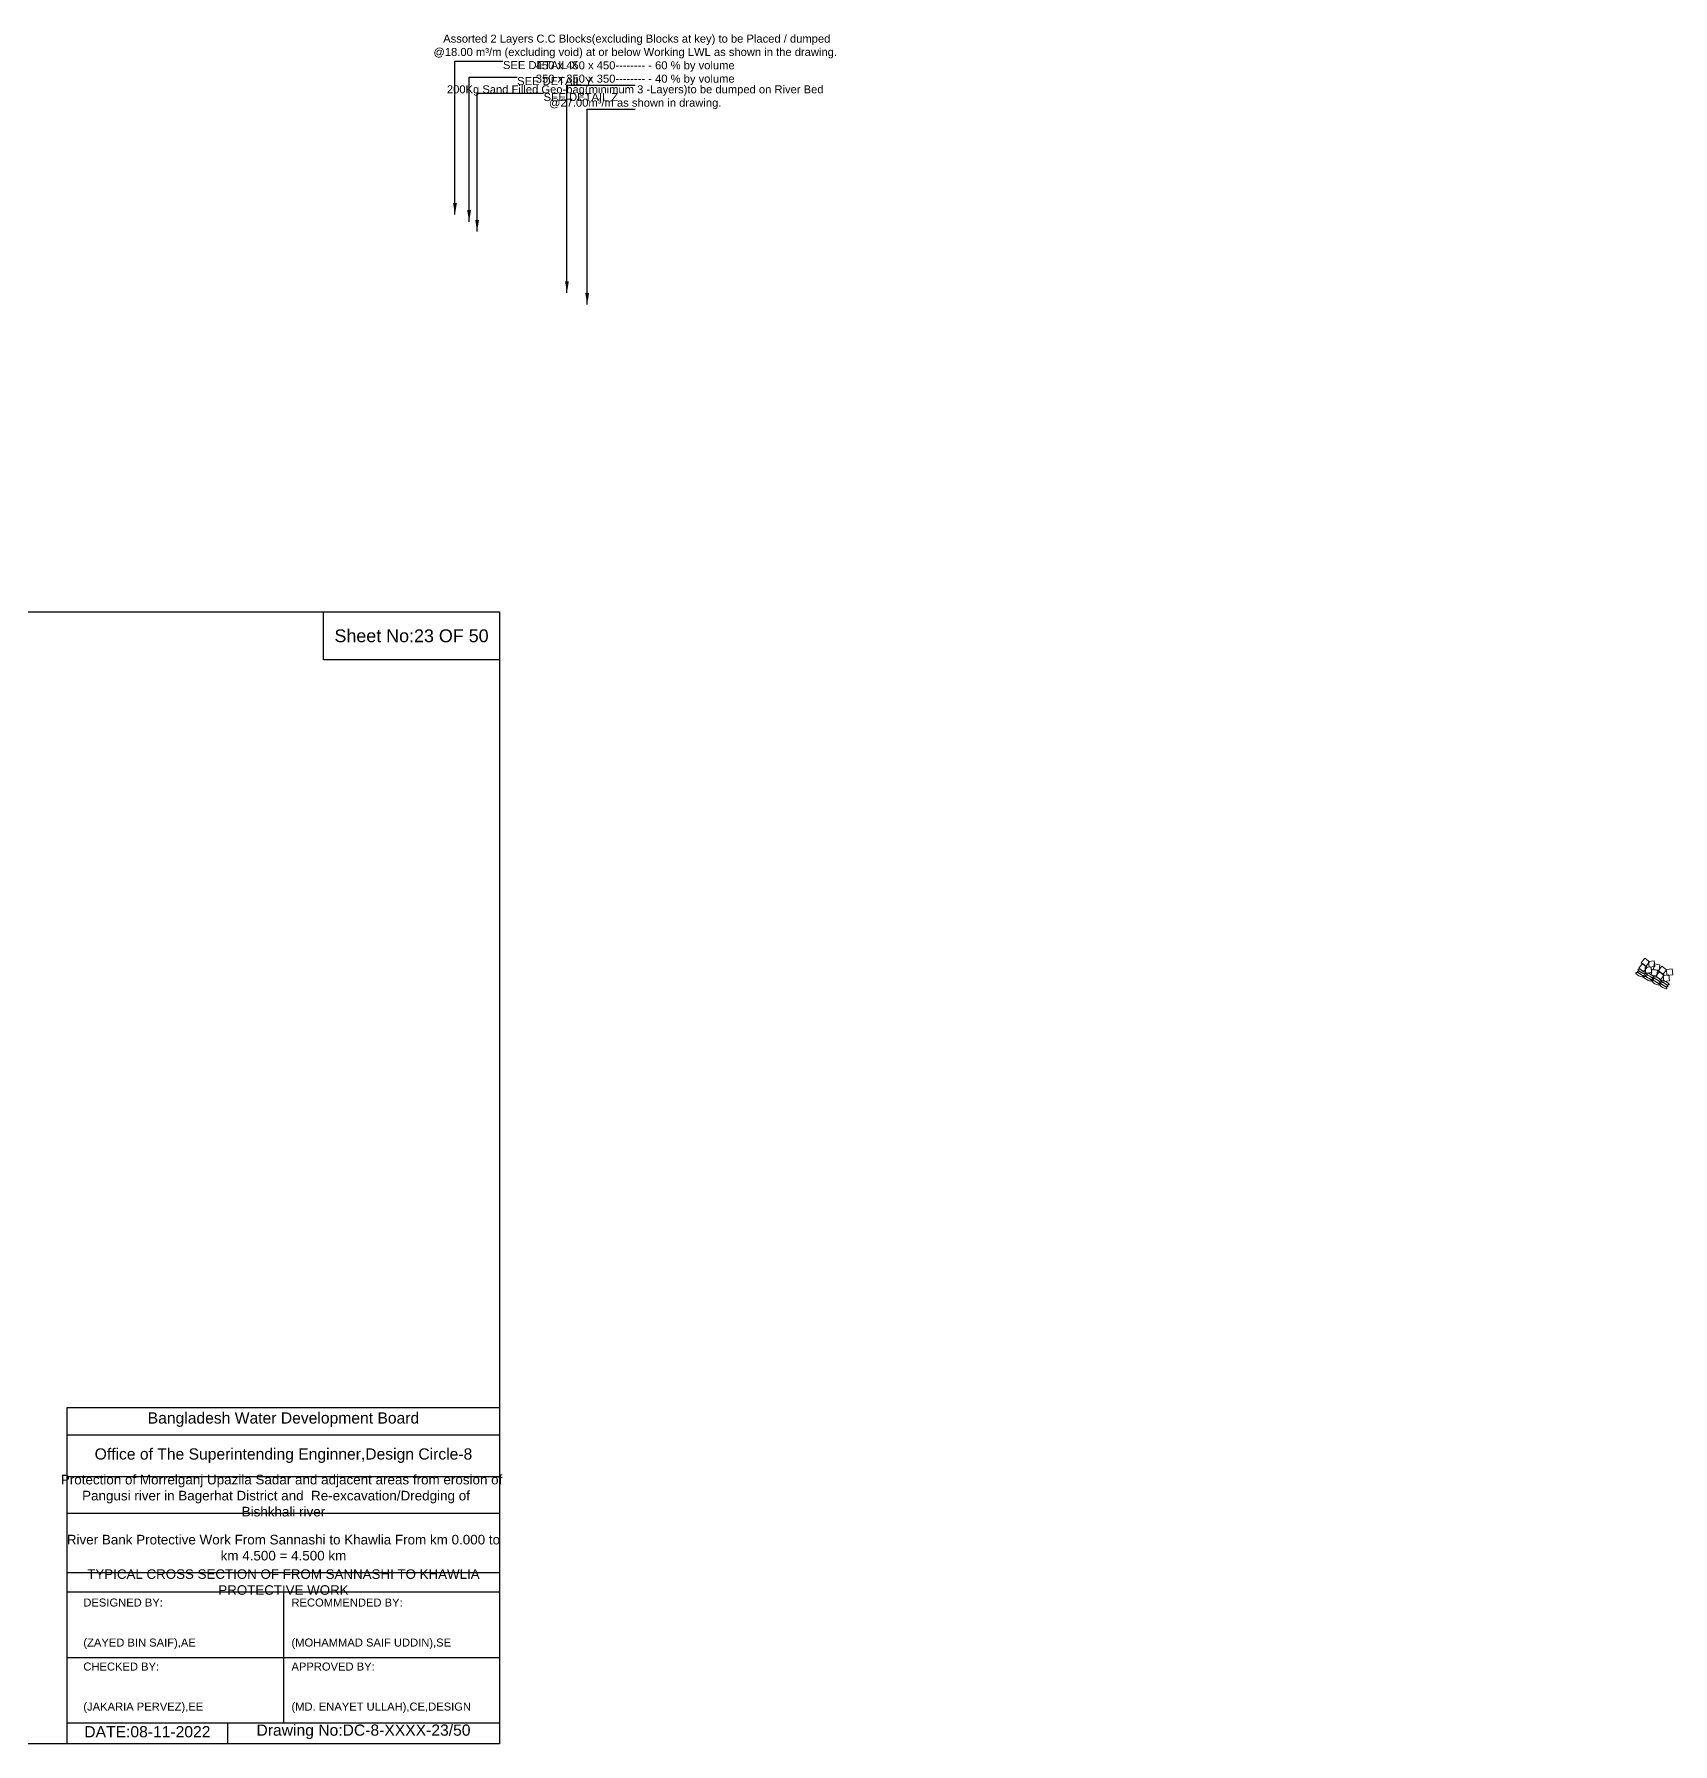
# Model space of a CAD drawing. Header units: inches. Extents: x 89000 to 1304432, y -10828 to 220529.
# Drawn here: x 1212629 to 1222865, y 130523 to 141203 of the extents above; entities that cross this region are included whole.
import ezdxf

# ---------------------------------------------------------------- set-up
doc = ezdxf.new("R2010")
doc.units = ezdxf.units.IN
doc.header["$LTSCALE"] = 7
doc.header["$MEASUREMENT"] = 0
doc.layers.add('Cross Section Labels', color=7, linetype='Continuous', lineweight=9)
doc.layers.add('Long Section Labels', color=7, linetype='Continuous', lineweight=9)
doc.styles.get("Standard").update_dxf_attribs({"font": 'arial.ttf'})
doc.dimstyles.get("Standard").update_dxf_attribs({"dimtxt": 0.18, "dimasz": 0.18, "dimexe": 0.18, "dimexo": 0.0625, "dimgap": 0.09, "dimtad": 0, "dimtih": 1, "dimtoh": 1, "dimdec": 4, "dimzin": 0, "dimdsep": 46, "dimtxsty": 'Standard', "dimcen": 0.09, "dimadec": 0, "dimazin": 0, "dimtfac": 1, "dimtdec": 4, "dimtofl": 0, "dimtmove": 0, "dimatfit": 3, "dimfxl": 1, "dimtolj": 1, "dimtzin": 0, "dimarcsym": 0})

msp = doc.modelspace()

# ---------------------------------------------------------------- linework, layer by layer
for points in [[(1205536.44356, 137594.38374), (1215536.44356, 137594.38374), (1215536.44356, 130523.38374), (1205536.44356, 130523.38374)], [(1214436.44356, 137594.38374), (1215536.44356, 137594.38374), (1215536.44356, 137294.38374), (1214436.44356, 137294.38374)]]:
    msp.add_lwpolyline(points, close=True)
for points in [[(1212836.44356, 130523.38374), (1212836.44356, 132623.38374), (1215536.44356, 132623.38374)], [(1212836.44356, 132453.38374), (1215536.44356, 132453.38374)], [(1212836.44356, 132193.38374), (1215536.44356, 132193.38374)], [(1212836.44356, 131963.38374), (1215536.44356, 131963.38374)], [(1212836.44356, 131593.38374), (1215536.44356, 131593.38374)], [(1212836.44356, 131473.38374), (1215536.44356, 131473.38374)], [(1214186.44356, 131473.38374), (1214186.44356, 130653.38374)], [(1212836.44356, 131063.38374), (1215536.44356, 131063.38374)], [(1212836.44356, 130653.38374), (1215536.44356, 130653.38374)], [(1213836.44356, 130653.38374), (1213836.44356, 130523.38374)]]:
    msp.add_lwpolyline(points)
at = {"layer": 'Long Section Labels'}
for points in [[(1222719.20284, 135408.40486), (1222690.57592, 135430.96815), (1222668.01263, 135402.34123), (1222696.63955, 135379.77794)], [(1222704.82429, 135374.91068), (1222676.19737, 135397.47397), (1222653.63408, 135368.84705), (1222682.261, 135346.28376)], [(1222728.68607, 135377.73625), (1222692.48742, 135373.46303), (1222696.76065, 135337.26438), (1222732.95929, 135341.5376)], [(1222748.5339, 135415.02459), (1222712.33526, 135410.75137), (1222716.60848, 135374.55272), (1222752.80713, 135378.82595)], [(1222770.22923, 135356.24), (1222734.15386, 135361.45245), (1222728.94141, 135325.37707), (1222765.01679, 135320.16462)], [(1222784.60778, 135389.73418), (1222748.53241, 135394.94662), (1222743.31996, 135358.87125), (1222779.39534, 135353.6588)], [(1222810.42248, 135324.68301), (1222781.79556, 135347.2463), (1222759.23228, 135318.61938), (1222787.8592, 135296.05609)], [(1222824.80104, 135358.17719), (1222796.17412, 135380.74047), (1222773.61083, 135352.11355), (1222802.23775, 135329.55027)], [(1222840.80604, 135326.2064), (1222804.6074, 135321.93318), (1222808.88062, 135285.73453), (1222845.07927, 135290.00775)], [(1222860.65388, 135363.49474), (1222824.45523, 135359.22152), (1222828.72845, 135323.02287), (1222864.9271, 135327.29609)]]:
    msp.add_lwpolyline(points, close=True, dxfattribs=at)
for centre in [(1222656.73455, 135327.05187), (1222668.1334, 135335.8865), (1222670.63367, 135347.98862), (1222705.85396, 135302.88631), (1222717.25281, 135311.72094), (1222723.98079, 135323.7354), (1222769.63968, 135301.49203), (1222756.18372, 135277.46312), (1222762.9117, 135289.47757), (1222804.95357, 135254.63197), (1222811.68155, 135266.64643), (1222818.40954, 135278.66088)]:
    msp.add_ellipse(centre, major_axis=(23.52006, -13.17101), ratio=0.255, dxfattribs=at)

# ---------------------------------------------------------------- texts
at = {"attachment_point": 5}
for s, insert, char_height in [('Sheet No:23 OF 50', (1214986.44356, 137444.38374), 80), ('Bangladesh Water Development Board', (1214186.44356, 132548.38374), 70), ('Office of The Superintending Enginner,Design Circle-8', (1214186.44356, 132323.38374), 70)]:
    msp.add_mtext(s, dxfattribs=dict(at, insert=insert, char_height=char_height))
for s, insert, char_height, width, attachment_point in [('Protection of Morrelganj Upazila Sadar and adjacent areas from erosion of  Pangusi river in Bagerhat District and  Re-excavation/Dredging of     Bishkhali river', (1214186.44356, 132073.38374), 60, 2800, 5), ('River Bank Protective Work From Sannashi to Khawlia From km 0.000 to km 4.500 = 4.500 km', (1214186.44356, 131748.38374), 60, 2700, 5), ('TYPICAL CROSS SECTION OF FROM SANNASHI TO KHAWLIA PROTECTIVE WORK', (1214186.44356, 131533.38374), 59.5765532, 2800, 5), ('DESIGNED BY:^J^J^J(ZAYED BIN SAIF),AE', (1212936.44356, 131273.38374), 50, 1400, 4), ('RECOMMENDED BY:^J^J^J(MOHAMMAD SAIF UDDIN),SE', (1214236.44356, 131273.38374), 50, 1400, 4), ('CHECKED BY:^J^J^J(JAKARIA PERVEZ),EE', (1212936.44356, 130873.38374), 50, 1400, 4), ('APPROVED BY:^J^J^J(MD. ENAYET ULLAH),CE,DESIGN', (1214236.44356, 130873.38374), 50, 1400, 4), ('DATE:08-11-2022', (1213336.44356, 130598.38374), 70, 1400, 5), ('Drawing No:DC-8-XXXX-23/50', (1214686.44356, 130598.38374), 70, 2200, 5)]:
    msp.add_mtext(s, dxfattribs=dict(insert=insert, char_height=char_height, width=width, attachment_point=attachment_point))
at = {"layer": 'Cross Section Labels', "char_height": 50}
for s, insert, attachment_point in [(' Assorted 2 Layers C.C Blocks(excluding Blocks at key) to be Placed / dumped^J@18.00 m³/m (excluding void) at or below Working LWL as shown in the drawing.^J450 x 450 x 450-------- - 60 % by volume^J350 x 350 x 350-------- - 40 % by volume', (1216383.74973, 140885.05745), 8), ('SEE DETAIL X', (1215557.76969, 141035.05745), 1), ('200Kg Sand Filled Geo-bag(minimum 3 -Layers)to be dumped on River Bed^J@27.00m³/m as shown in drawing.', (1216383.74973, 140735.05745), 8), ('SEE DETAIL Y', (1215646.11969, 140935.05745), 1), ('SEE DETAIL Z', (1215811.41969, 140835.05745), 1)]:
    msp.add_mtext(s, dxfattribs=dict(at, insert=insert, attachment_point=attachment_point))

# ---------------------------------------------------------------- leaders
at = {"layer": 'Cross Section Labels', "annotation_type": 0, "has_hookline": 1, "hookline_direction": 0}
for points, text_width in [([(1215257.76969, 140075.87745), (1215257.76969, 141035.05745), (1215557.67969, 141035.05745)], 466.13233), ([(1215346.11969, 140031.70245), (1215346.11969, 140935.05745), (1215646.02969, 140935.05745)], 466.03001), ([(1215957.34652, 139587.82779), (1215957.34652, 140885.05745), (1216383.65973, 140885.05745)], 2510.77763), ([(1215395.99469, 139970.42745), (1215395.99469, 140835.05745), (1215811.32969, 140835.05745)], 460.91405), ([(1216083.74973, 139513.50763), (1216083.74973, 140735.05745), (1216383.65973, 140735.05745)], 2345.7367)]:
    msp.add_leader(points, dimstyle='Standard', override={"dimasz": 72}, dxfattribs=dict(at, text_width=text_width))

doc.saveas('drawing.dxf')
